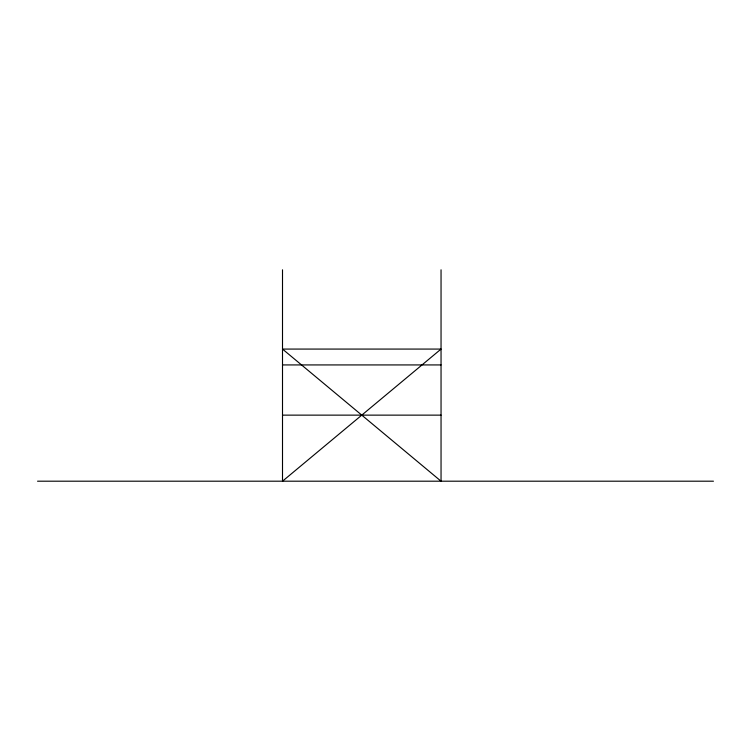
<?xml version="1.0" encoding="UTF-8"?>
<svg xmlns="http://www.w3.org/2000/svg" width="751" height="751" viewBox="0 0 751 751"><rect width="100%" height="100%" fill="white"/><g stroke="black" fill="none" stroke-linecap="round" stroke-linejoin="round"><path stroke-width="1.13" d="M282.507 364.93L441.044 364.93M282.507 415.134L441.044 415.134M37.55 481.194L713.45 481.194M441.044 269.806L441.044 481.194L282.507 349.074L441.044 349.074L282.507 481.194L282.507 269.806"/></g></svg>
